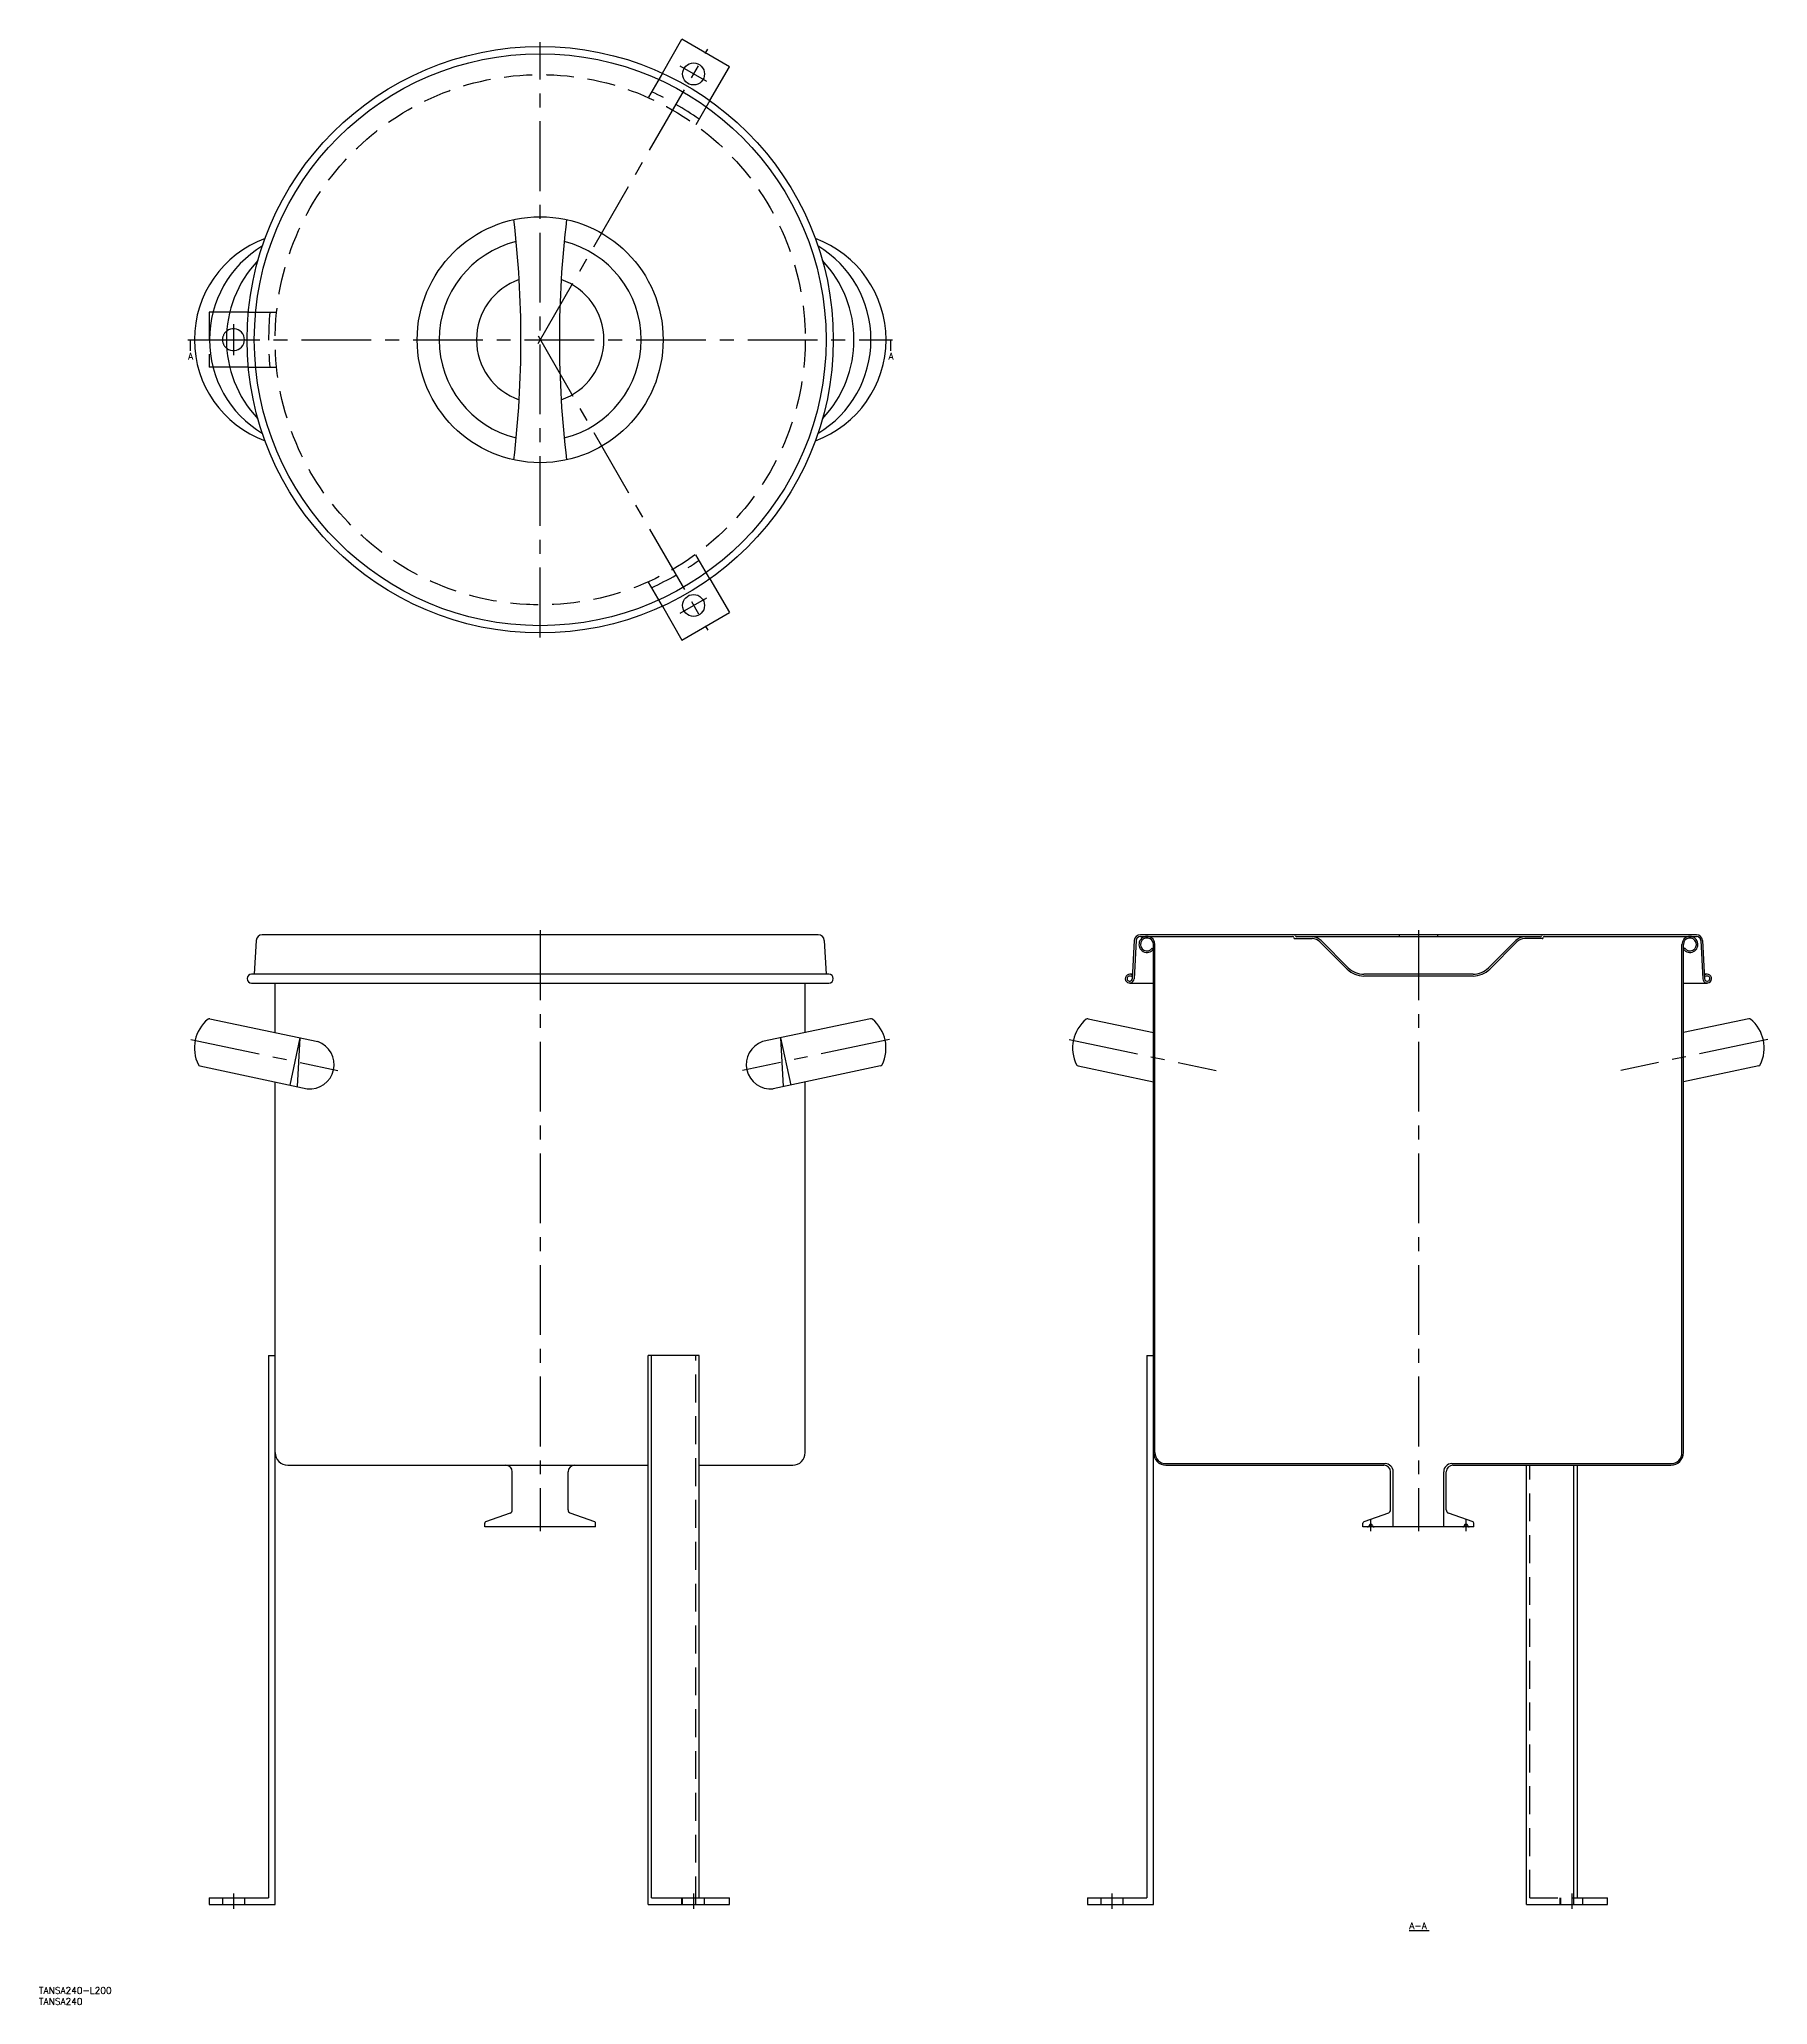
# Model space of a CAD drawing. Extents: x -228 to 559, y -758 to 137.
import ezdxf

# ---------------------------------------------------------------- set-up
doc = ezdxf.new("R2010")
doc.units = 0
doc.linetypes.add('CENTER', pattern=[50.8, 31.75, -6.35, 6.35, -6.35])
doc.linetypes.add('DASHED', pattern=[19.05, 12.7, -6.35])
doc.layers.get('0').update_dxf_attribs({"linetype": 'CONTINUOUS'})
doc.layers.add('CENTER', color=1, linetype='CENTER')
doc.styles.get("Standard").update_dxf_attribs({"font": 'txt.shx', "height": 3, "bigfont": 'bigfont.shx'})

# ---------------------------------------------------------------- blocks, each defined once
blk = doc.blocks.new('*U3')
at = {"color": 7, "linetype": 'CONTINUOUS'}
blk.add_line((395.85, -724.18), (404.85, -724.18), dxfattribs=at)
at = {"color": 137, "linetype": 'CONTINUOUS'}
blk.add_text('A-A', height=3, dxfattribs=at).set_placement((395.85, -723.58))

msp = doc.modelspace()

# ---------------------------------------------------------------- linework, layer by layer
at = {"color": 7, "linetype": 'CONTINUOUS'}
for p, q in [((55.64, 121.36), (64.52, 136.76)), ((86.18, 124.26), (64.52, 136.76)), ((77.29, 108.86), (86.18, 124.26)), ((-132.92, 12.5), (-141.41, 12.5)), ((-132.92, -12.5), (-141.41, -12.5)), ((77.29, -108.86), (86.18, -124.26)), ((55.64, -121.36), (64.52, -136.76)), ((64.52, -136.76), (86.18, -124.26)), ((-129.4, -273.53), (-130.2, -288.88)), ((126.6, -270.88), (-126.6, -270.88)), ((129.4, -273.53), (130.2, -288.88)), ((270.6, -273.53), (269.69, -290.94)), ((271.4, -273.57), (270.49, -290.98)), ((526.6, -270.88), (273.4, -270.88)), ((273.4, -271.68), (342.7, -271.68)), ((278.73, -277.06), (279.3, -277.48)), ((279.3, -712.38), (279.3, -275.33)), ((280, -506.68), (280, -275.33)), ((343.7, -272.68), (351.6, -272.68)), ((455.5, -271.88), (344.5, -271.88)), ((355.13, -274.14), (367.51, -286.51)), ((355.7, -273.58), (368.07, -285.95)), ((391.25, -270.88), (391.25, -271.88)), ((408.75, -270.88), (408.75, -271.88)), ((444.3, -273.58), (431.93, -285.95)), ((444.87, -274.14), (432.49, -286.51)), ((456.3, -272.68), (448.4, -272.68)), ((457.3, -271.68), (526.6, -271.68)), ((520, -506.68), (520, -275.33)), ((520.7, -506.68), (520.7, -275.33)), ((521.27, -277.06), (520.7, -277.48)), ((528.6, -273.57), (529.51, -290.98)), ((529.4, -273.53), (530.31, -290.94)), ((131.51, -288.88), (-131.51, -288.88)), ((-131.51, -292.88), (131.51, -292.88)), ((-120.7, -315.43), (-120.7, -292.88)), ((120.7, -315.43), (120.7, -292.88)), ((269.8, -288.88), (268.49, -288.88)), ((268.49, -292.88), (279.3, -292.88)), ((269.26, -289.96), (269.77, -289.34)), ((424.86, -288.88), (375.14, -288.88)), ((424.86, -289.68), (375.14, -289.68)), ((520.7, -292.88), (531.51, -292.88)), ((531.51, -288.88), (530.2, -288.88)), ((530.74, -289.96), (530.23, -289.34)), ((-150.44, -309.11), (-101.31, -319.55)), ((150.44, -309.11), (101.31, -319.55)), ((249.56, -309.11), (279.3, -315.43)), ((550.44, -309.11), (520.7, -315.43)), ((-109.5, -317.81), (-114.08, -339.33)), ((-109.5, -317.81), (-110.67, -340.05)), ((109.5, -317.81), (114.08, -339.33)), ((109.5, -317.81), (110.67, -340.05)), ((-155.01, -330.63), (-106.15, -341.02)), ((155.01, -330.63), (106.15, -341.02)), ((244.99, -330.63), (279.3, -337.92)), ((555.01, -330.63), (520.7, -337.92)), ((-120.7, -712.38), (-120.7, -337.92)), ((120.7, -506.68), (120.7, -337.92)), ((-123.7, -462.38), (-123.7, -709.38)), ((-123.7, -462.38), (-120.7, -462.38)), ((49.2, -712.38), (49.2, -462.38)), ((72.39, -462.38), (49.2, -462.38)), ((50.74, -709.38), (50.74, -462.38)), ((72.39, -709.38), (72.39, -462.38)), ((276.3, -462.38), (276.3, -709.38)), ((276.3, -462.38), (279.3, -462.38)), ((-115, -512.38), (49.2, -512.38)), ((-12.7, -532.78), (-12.7, -515.38)), ((12.7, -532.78), (12.7, -515.38)), ((12.7, -532.78), (12.7, -515.38)), ((72.39, -512.38), (115, -512.38)), ((76.58, -512.38), (100.45, -512.38)), ((285, -511.68), (384.8, -511.68)), ((285, -512.38), (384.3, -512.38)), ((387.3, -532.78), (387.3, -515.38)), ((388.5, -540.48), (388.5, -515.38)), ((411.5, -540.48), (411.5, -515.38)), ((412.7, -532.78), (412.7, -515.38)), ((412.7, -532.78), (412.7, -515.38)), ((415.2, -511.68), (515, -511.68)), ((415.7, -512.38), (515, -512.38)), ((449.2, -712.38), (449.2, -512.38)), ((470.85, -712.38), (470.85, -512.38)), ((472.39, -709.38), (472.39, -512.38)), ((-13.67, -534.17), (-24.86, -538.24)), ((24.86, -538.24), (13.67, -534.17)), ((386.33, -534.17), (375.14, -538.24)), ((424.86, -538.24), (413.67, -534.17)), ((-25.25, -540.48), (-25.25, -538.79)), ((25.25, -540.48), (-25.25, -540.48)), ((25.25, -540.48), (25.25, -538.79)), ((374.75, -540.48), (374.75, -538.79)), ((425.25, -540.48), (374.75, -540.48)), ((377.49, -539.84), (377.37, -540.12)), ((379.11, -539.84), (379.23, -540.12)), ((420.9, -539.82), (420.77, -540.12)), ((422.5, -539.82), (422.63, -540.12)), ((425.25, -540.48), (425.25, -538.79)), ((-150.7, -709.38), (-123.7, -709.38)), ((-150.7, -709.38), (-150.7, -712.38)), ((-150.7, -712.38), (-120.7, -712.38)), ((49.2, -712.38), (86.18, -712.38)), ((50.74, -709.38), (86.18, -709.38)), ((64.52, -712.38), (64.52, -709.38)), ((86.18, -712.38), (86.18, -709.38)), ((249.3, -709.38), (276.3, -709.38)), ((249.3, -709.38), (249.3, -712.38)), ((249.3, -712.38), (279.3, -712.38)), ((255.3, -709.38), (255.3, -712.38)), ((265.3, -709.38), (265.3, -712.38)), ((449.2, -712.38), (486.18, -712.38)), ((472.39, -709.38), (486.18, -709.38)), ((486.18, -712.38), (486.18, -709.38))]:
    msp.add_line(p, q, dxfattribs=at)
at = {"color": 3, "linetype": 'DASHED'}
for p, q in [((55.64, 121.36), (49.2, 110.22)), ((77.29, 108.86), (70.85, 97.72)), ((-150.7, 12.5), (-150.7, -12.5)), ((-141.41, 12.5), (-150.7, 12.5)), ((-132.92, 12.5), (-120.05, 12.5)), ((-141.41, -12.5), (-150.7, -12.5)), ((-132.92, -12.5), (-120.05, -12.5)), ((77.29, -108.86), (70.85, -97.72)), ((55.64, -121.36), (49.2, -110.22)), ((70.85, -712.38), (70.85, -462.38)), ((450.74, -709.38), (450.74, -512.38)), ((-144.7, -709.38), (-144.7, -712.38)), ((-134.7, -709.38), (-134.7, -712.38)), ((64.85, -712.38), (64.85, -709.38)), ((74.85, -712.38), (74.85, -709.38)), ((450.74, -709.38), (472.39, -709.38)), ((464.52, -712.38), (464.52, -709.38)), ((464.85, -712.38), (464.85, -709.38)), ((474.85, -712.38), (474.85, -709.38))]:
    msp.add_line(p, q, dxfattribs=at)
at = {"color": 7}
for points in [[(-159.5, 0, 0), (-159.5, -5, 0)], [(159.5, 0, 0), (159.5, -5, 0)]]:
    msp.add_polyline3d(points, dxfattribs=at)
at = {"color": 7, "linetype": 'CONTINUOUS'}
for centre, radius in [((0, 0), 133.51), ((0, 0), 130.2), ((69.85, 120.98), 5), ((0, 0), 56), ((69.85, -120.98), 5)]:
    msp.add_circle(centre, radius, dxfattribs=at)
at = {"color": 3, "linetype": 'DASHED'}
msp.add_circle((0, 0), 120.7, dxfattribs=at)
for centre, radius, start, end in [((-7.55, -13.08), 138.8, 54.83308, 65.16692), ((15.1, 0), 138.8, 174.83308, 185.16692), ((-139.7, 0), 5, 127.93907, 232.06093), ((-7.55, 13.08), 138.8, 294.83308, 305.16692)]:
    msp.add_arc(centre, radius, start, end, dxfattribs=at)
at = {"color": 7, "linetype": 'CONTINUOUS'}
for centre, radius, start, end in [((-470.68, 0), 461.93, 353.19944, 6.80056), ((470.68, 0), 461.93, 173.19944, 186.80056), ((-108.49, 0), 49.01, 110.08746, 249.91254), ((108.49, 0), 49.01, 290.08746, 69.91254), ((-100.85, 0), 49.79, 121.00624, 238.99376), ((-90.53, 0), 52.39, 136.52462, 223.47538), ((0, 0), 46, 103.72809, 256.27191), ((0, 0), 46, 283.72809, 76.27191), ((100.85, 0), 49.79, 301.00624, 58.99376), ((90.53, 0), 52.39, 316.52462, 43.47538), ((0, 0), 29, 109.25214, 250.74786), ((0, 0), 29, 289.25214, 70.74786), ((-139.7, 0), 5, 232.06093, 127.93907), ((-126.6, -273.68), 2.8, 90, 177), ((126.6, -273.68), 2.8, 3, 90), ((273.4, -273.68), 2.8, 90, 177), ((273.4, -273.68), 2, 90, 177), ((276.35, -275.33), 3.65, 0, 323.9223), ((276.35, -275.33), 2.95, 0, 323.9223), ((342.7, -272.18), 0.5, 0, 90), ((343.7, -272.18), 0.5, 180, 270), ((343.5, -271.38), 0.5, 0, 90), ((344.5, -271.38), 0.5, 180, 270), ((351.6, -277.68), 5.8, 45, 90), ((351.6, -277.68), 5, 45, 90), ((448.4, -277.68), 5.8, 90, 135), ((448.4, -277.68), 5, 90, 135), ((455.5, -271.38), 0.5, 270, 0), ((456.5, -271.38), 0.5, 90, 180), ((456.3, -272.18), 0.5, 270, 0), ((457.3, -272.18), 0.5, 90, 180), ((523.65, -275.33), 3.65, 216.0777, 180), ((523.65, -275.33), 2.95, 216.0777, 180), ((526.6, -273.68), 2.8, 3, 90), ((526.6, -273.68), 2, 3, 90), ((375.14, -278.88), 10, 225, 270), ((424.86, -278.88), 10, 270, 315), ((-131.51, -290.88), 2, 90, 270), ((131.51, -290.88), 2, 270, 90), ((268.49, -290.88), 2, 50.1301, 357), ((268.49, -290.88), 1.2, 50.1301, 357), ((375.14, -278.88), 10.8, 225, 270), ((424.86, -278.88), 10.8, 270, 315), ((531.51, -290.88), 2, 183, 129.8699), ((531.51, -290.88), 1.2, 183, 129.8699), ((-140.46, -322.48), 17.04, 129.41991, 206.58009), ((-150.65, -310.09), 1, 78, 129.41991), ((150.65, -310.09), 1, 50.58009, 102), ((140.46, -322.48), 17.04, 333.41991, 50.58009), ((259.54, -322.48), 17.04, 129.41991, 206.58009), ((249.35, -310.09), 1, 78, 129.41991), ((550.65, -310.09), 1, 50.58009, 102), ((540.46, -322.48), 17.04, 333.41991, 50.58009), ((-104.9, -330.02), 11.07, 263.52848, 71.07294), ((104.9, -330.02), 11.07, 108.92706, 276.47152), ((-154.81, -329.65), 1, 206.58009, 258), ((154.81, -329.65), 1, 282, 333.41991), ((245.19, -329.65), 1, 206.58009, 258), ((554.81, -329.65), 1, 282, 333.41991), ((-115, -506.68), 5.7, 180, 270), ((115, -506.68), 5.7, 270, 0), ((285, -506.68), 5.7, 180, 270), ((285, -506.68), 5, 180, 270), ((515, -506.68), 5, 270, 0), ((515, -506.68), 5.7, 270, 0), ((-15.7, -515.38), 3, 0, 90), ((15.7, -515.38), 3, 90, 180), ((384.3, -515.38), 3, 0, 90), ((384.8, -515.38), 3.7, 0, 90), ((415.2, -515.38), 3.7, 90, 180), ((415.7, -515.38), 3, 90, 180), ((-14.17, -532.78), 1.47, 290, 0), ((14.17, -532.78), 1.47, 180, 250), ((385.83, -532.78), 1.47, 290, 0), ((414.17, -532.78), 1.47, 180, 250), ((-24.66, -538.79), 0.588, 110, 180), ((24.66, -538.79), 0.588, 0, 70), ((375.34, -538.79), 0.588, 110, 180), ((376.83, -539.89), 0.588, 270, 337), ((378.3, -540.18), 0.882, 23, 157), ((379.77, -539.89), 0.588, 203, 270), ((420.23, -539.89), 0.588, 270, 337), ((421.7, -540.18), 0.882, 21.63699, 158.36301), ((423.17, -539.89), 0.588, 203, 270), ((424.66, -538.79), 0.588, 0, 70)]:
    msp.add_arc(centre, radius, start, end, dxfattribs=at)
at = {"layer": 'CENTER', "color": 1, "linetype": 'CENTER'}
for p, q in [((0, -135.51), (0, 135.51)), ((-1, -1.73), (76.35, 132.24)), ((75.91, 117.48), (63.79, 124.48)), ((-160.5, 0), (-158.5, 0)), ((-159.5, 0), (159.5, 0)), ((-139.7, 7), (-139.7, -7)), ((-1, 1.73), (76.35, -132.24)), ((158.5, 0), (160.5, 0)), ((63.79, -124.48), (75.91, -117.48)), ((0, -268.88), (0, -542.48)), ((400, -268.88), (400, -542.48)), ((-159.08, -318.52), (-92.12, -332.75)), ((159.08, -318.52), (92.12, -332.75)), ((240.92, -318.52), (307.88, -332.75)), ((559.08, -318.52), (492.12, -332.75)), ((378.3, -542.48), (378.3, -537.3)), ((421.7, -542.48), (421.7, -537.3)), ((-139.7, -707.38), (-139.7, -714.38)), ((69.85, -707.38), (69.85, -714.38)), ((260.3, -707.38), (260.3, -714.38)), ((469.85, -707.38), (469.85, -714.38))]:
    msp.add_line(p, q, dxfattribs=at)

# ---------------------------------------------------------------- block references
at = {"color": 7, "linetype": 'CONTINUOUS'}
msp.add_blockref('*U3', (0, 0), dxfattribs=at)

# ---------------------------------------------------------------- texts
at = {"color": 137, "linetype": 'CONTINUOUS'}
for p in [(-160.37, -9.05), (158.63, -9.05)]:
    msp.add_text('A', height=3, dxfattribs=at).set_placement(p)
at = {"color": 7, "linetype": 'CONTINUOUS'}
for s, p in [('TANSA240-L200', (-228.27, -753)), ('TANSA240', (-228.27, -758))]:
    msp.add_text(s, height=3, dxfattribs=at).set_placement(p)

doc.saveas('drawing.dxf')
